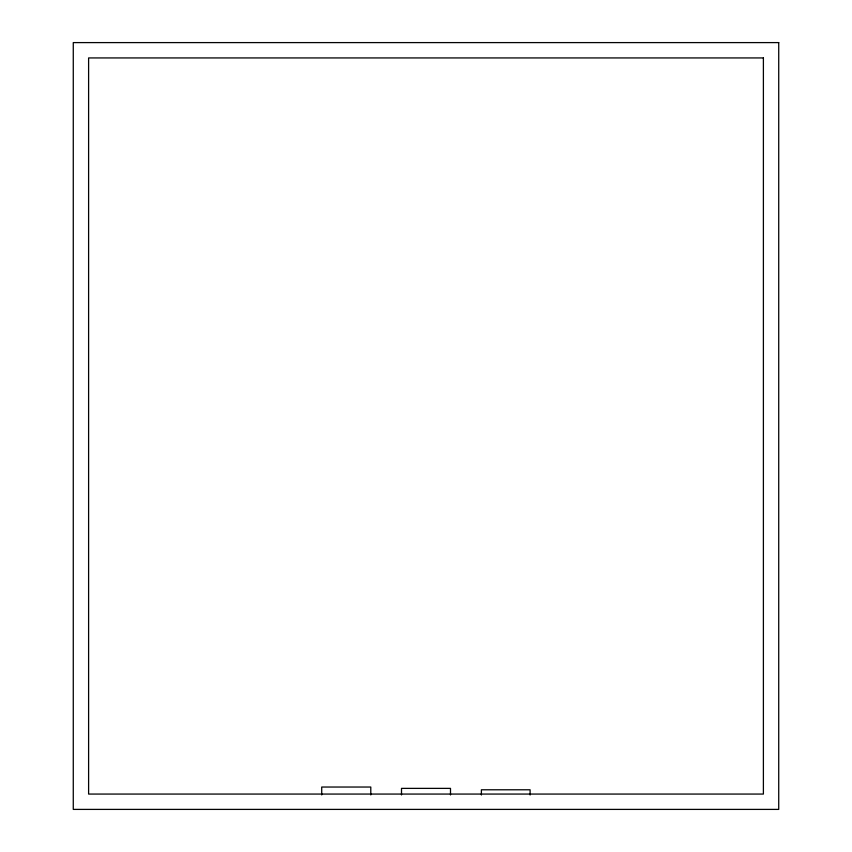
<?xml version="1.0" encoding="UTF-8"?>
<svg xmlns="http://www.w3.org/2000/svg" width="852" height="852" viewBox="0 0 852 852"><rect width="100%" height="100%" fill="white"/><g stroke="black" fill="none" stroke-linecap="round" stroke-linejoin="round"><path stroke-width="1.28" d="M530.104 795.012L530.104 789.783L481.391 789.783L481.391 795.012M450.495 794.948L450.495 788.377L401.505 788.377L401.505 794.948M370.79 794.927L370.79 787.035L321.715 787.035L321.715 794.927M778.728 42.6L73.272 42.6L73.272 809.4L778.728 809.4L778.728 42.6M763.392 57.936L88.608 57.936L88.608 794.064L763.392 794.064L763.392 57.936"/></g></svg>
